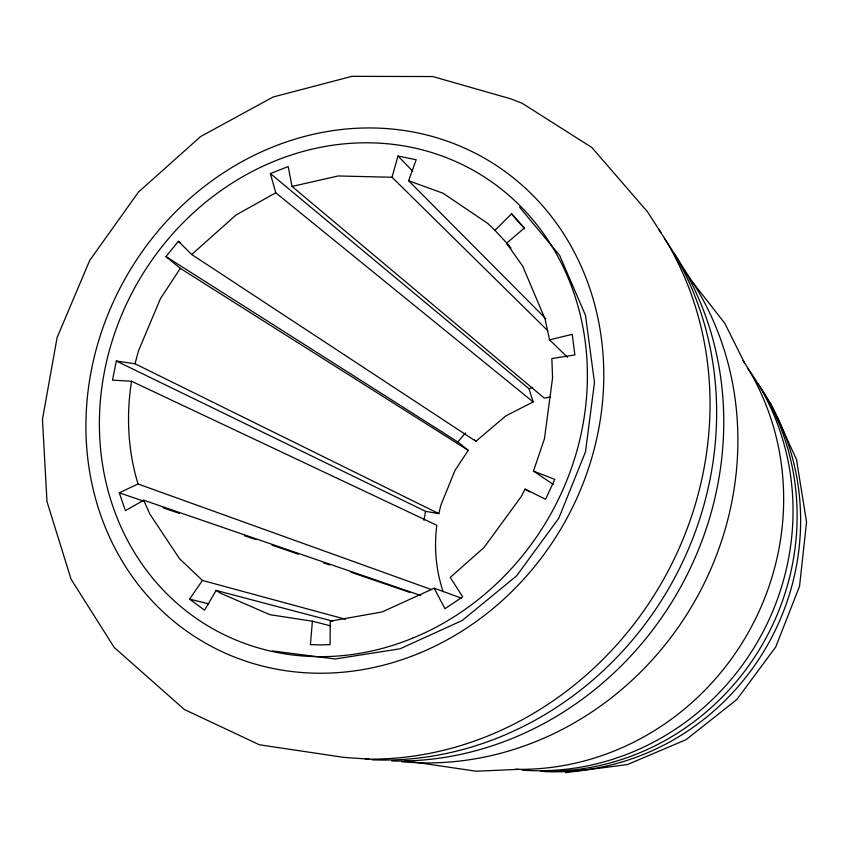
<?xml version="1.0" encoding="UTF-8"?>
<svg xmlns="http://www.w3.org/2000/svg" width="849" height="849" viewBox="0 0 849 849"><rect width="100%" height="100%" fill="white"/><g stroke="black" fill="none" stroke-linecap="round" stroke-linejoin="round"><path stroke-width="1.27" d="M345.458 619.25L202.433 580.451L189.55 599.129L204.545 610.176L216.124 590.426L220.241 593.069L269.865 614.687L312.4 621.213L310.405 644.646L320.211 644.879L330.081 644.667L330.24 621.15L382.008 611.98L434.2 588.219L461.601 598.195M423.948 520.31L425.561 511.353L116.324 361.016L112.493 380.15L131.574 381.265L436.832 525.298A148.798 142.579 -59.4 0 0 443.146 591.689M425.561 511.353L438.827 513.624L440.854 505.187L455.011 470.357L468.255 450.363L457.855 441.979L165.937 256.557L178.407 241.349L180.614 242.814M438.827 513.624L135.044 363.786L138.387 351.146L160.397 298.71L180.317 268.369L165.937 256.557M547.817 330.749L392.036 177.261L397.969 156.025L416.19 159.739L408.602 180.72L545.875 318.831M553.251 484.429L533.469 471.11L544.442 438.795L552.572 377.901L551.839 358.533L574.847 354.935L572.247 334.326L549.547 339.855L545.016 318.916L522.729 266.215L506.566 243.27L524.385 228.01L511.523 213.842L494.956 230.344L509.389 245.881M533.469 471.11L554.79 479.377L545.578 499.276L525.138 489.109L521.01 496.856L484.015 547.52L450.235 577.437L462.694 596.847L444.95 608.722L434.2 588.219M457.855 441.979L465.39 433.001M191.715 254.498L235.916 215.073L275.766 192.787L533.161 401.938L505.908 415.84L475.907 441.278L191.715 254.498L178.407 241.349M420.775 595.489L143.714 500.21L125.429 510.631L119.274 492.802L138.037 483.983L431.547 589.62M275.766 192.787L270.385 173.567L288.182 166.553L292.014 186.44L544.305 398.139L550.64 397.003M270.385 173.567L529.012 388.778L532.652 387.441M292.014 186.44L338.21 175.966L392.036 177.261M565.604 772.664L627.422 764.567L686.045 739.681L736.847 699.512L775.721 647.002L799.546 586.245L806.55 522.061L796.479 459.447L770.51 403.095M518.856 769.343L476.172 771.232L404.506 760.63M369.273 759.144L344.078 757.414L259.412 744.785L184.318 709.467L114.244 647.49L71.104 579.273L46.982 501.589L42.45 419.395L57.116 337.478L89.761 260.325L138.451 192.086L200.629 136.54L273.081 97.019L351.964 76.336L432.767 76.548L510.429 98.728L522.103 103.238L591.838 147.493L647.458 211.73L661.435 233.464M272.402 650.939L335.175 658.983L400.081 648.785L462.217 620.492L516.627 575.834L558.854 518.123L585.481 451.891L594.48 382.464L585.492 315.308L559.671 255.485L519.535 207.124M116.324 361.016L135.044 363.786M189.55 599.129L208.833 603.851M312.4 621.213L330.314 625.798M216.124 590.426L332.766 621.16M119.274 492.802L144.319 501.388M163.104 507.819L179.383 513.401M244.491 535.73L255.761 539.593M272.041 545.164L298.339 554.185M323.384 562.77L329.645 564.914M350.934 572.215L409.78 592.39M408.602 180.72L443.082 193.264L487.782 223.446L494.956 230.344M525.138 489.109L529.606 491.9M180.317 268.369L468.255 450.363M202.433 580.451L179.383 558.515L149.657 513.762L143.714 500.21M474.156 439.591L475.907 441.278M549.547 339.855L567.599 357.365M397.969 156.025L412.731 171.201M506.566 243.27L511.077 248.12M511.523 213.842L524.586 228.763M692.731 282.346L724.791 323.278L744.435 362.714M529.012 388.778L533.161 401.938M138.037 483.983A229.156 205.713 -59.4 0 1 131.574 381.265M683.742 269.165A307.582 284.065 -59.4 0 1 694.408 601.814A307.582 284.065 -59.4 0 1 401.747 761.733M742.992 360.485A261.354 247.08 -59.4 0 1 748.945 631.359A261.354 247.08 -59.4 0 1 514.929 769.29M747.661 368.201A251.973 239.344 -59.4 0 1 759.346 638.681A251.973 239.344 -59.4 0 1 521.976 770.107M673.883 252.896A321.951 295.165 -59.4 0 1 680.198 587.858A321.951 295.165 -59.4 0 1 391.665 760.98M760.757 388.025A244.204 232.87 -59.4 0 1 767.772 644.614A244.204 232.87 -59.4 0 1 544.177 771.571M758.263 384.056A247.791 235.873 -59.4 0 1 764.047 641.579A247.791 235.873 -59.4 0 1 540.855 771.221M664.47 238.346A329.041 300.578 -59.4 0 1 671.251 584.048A329.041 300.578 -59.4 0 1 371.947 759.813M658.548 229.039A335.599 305.534 -59.4 0 1 664.661 577.426A335.599 305.534 -59.4 0 1 365.282 759.102M412.465 638.236A263.636 236.754 -59.4 0 0 511.491 197.679A263.636 236.754 -59.4 0 0 106.189 363.245A263.636 236.754 -59.4 0 0 412.465 638.236M419.024 653.327A279.735 251.262 -59.4 0 0 522.581 185.634A279.735 251.262 -59.4 0 0 92.912 362.767A279.735 251.262 -59.4 0 0 419.024 653.327"/></g></svg>
